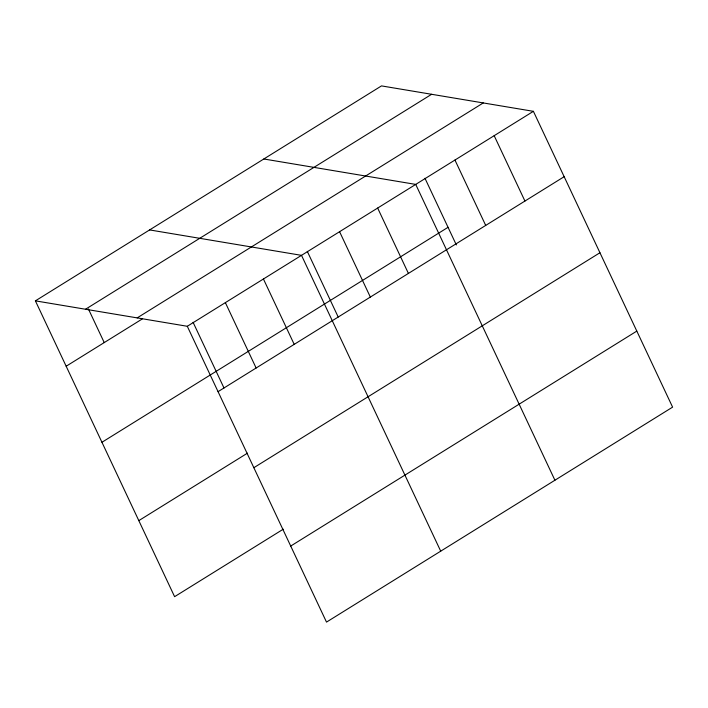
<?xml version="1.0" encoding="UTF-8"?>
<svg xmlns="http://www.w3.org/2000/svg" width="708" height="708" viewBox="0 0 708 708"><rect width="100%" height="100%" fill="white"/><g stroke="black" fill="none" stroke-linecap="round" stroke-linejoin="round"><path stroke-width="1.06" d="M35.4 300.856L381.497 85.898L533.398 111.324L672.6 407.144L326.503 622.102L187.293 326.282L35.4 300.856L174.602 596.676L283.244 529.203M85.526 309.246L431.623 94.288M137.175 317.892L483.272 102.934M66.163 366.231L142.299 318.936M187.293 326.282L533.398 111.324M101.943 442.279L448.049 227.312M218.055 391.657L564.161 176.69M138.812 520.628L247.455 453.155M253.845 467.705L599.942 252.738M290.714 546.054L636.811 331.096M263.827 158.981L415.72 184.407L554.922 480.228M149.609 229.923L301.511 255.349L440.712 551.169M494.175 135.688L524.938 201.054M454.952 160.043L485.706 225.418M424.977 178.283L456.341 244.941M377.656 208.055L408.41 273.421M339.583 231.702L370.346 297.068M307.299 251.367L338.212 317.051M263.438 278.996L294.201 344.362M225.365 302.635L256.128 368.01M193.089 322.308L223.993 387.993M88.385 308.909L104.235 342.584"/></g></svg>
